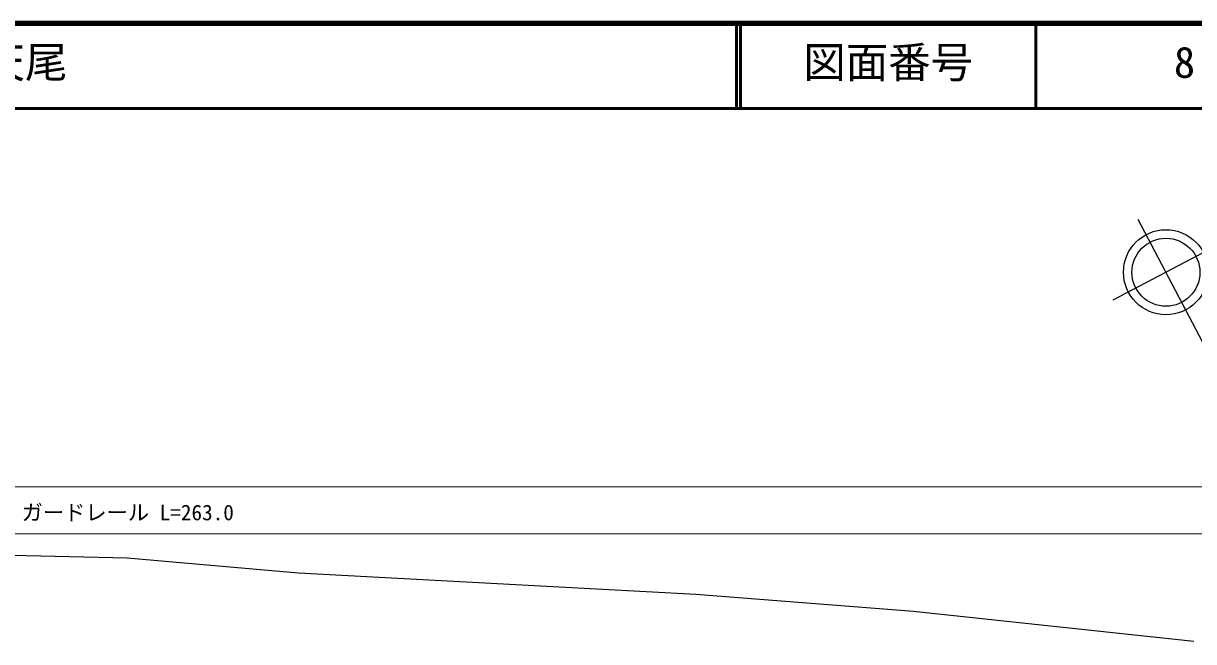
# Model space of a CAD drawing. Units: millimetres, scale not verified. Extents: x 40000 to 680000, y 20000 to 380000.
# Drawn here: x 424840 to 562564, y 307289 to 380000 of the extents above; entities that cross this region are included whole.
import ezdxf
from ezdxf.enums import TextEntityAlignment as Align

# ---------------------------------------------------------------- set-up
doc = ezdxf.new("R2010")
doc.units = ezdxf.units.MM
doc.header["$LTSCALE"] = 1000
for name, color, linetype, lineweight in [('M-BGD', 7, 'Continuous', 25), ('M-BMK-HTXT', 7, 'Continuous', 13), ('M-BMK-SRVR', 3, 'Continuous', 25), ('M-TTL', 2, 'Continuous', 140), ('M-TTL-LINE', 7, 'Continuous', 50), ('M-TTL-TXT', 7, 'Continuous', 13)]:
    doc.layers.add(name, color=color, linetype=linetype, lineweight=lineweight)
doc.styles.add('ＭＳ ゴシック', font='')
doc.styles.get('ＭＳ ゴシック').set_extended_font_data('MS Gothic')

msp = doc.modelspace()

# ---------------------------------------------------------------- linework, layer by layer
at = {"layer": 'M-BGD'}
for p, q in [((437036, 317108), (402963, 317894)), ((457225, 315334), (437036, 317108)), ((503993, 312827), (457225, 315334)), ((529614, 310837), (503993, 312827)), ((562608, 307289), (529614, 310837))]:
    msp.add_line(p, q, dxfattribs=at)
at = {"layer": 'M-BMK-HTXT'}
for p, q in [((226529, 325490), (566673, 325490)), ((241926, 319977), (566093, 319977))]:
    msp.add_line(p, q, dxfattribs=at)
at = {"layer": 'M-BMK-SRVR'}
for p, q in [((567672, 334791), (556057, 356929)), ((553111, 347478), (565508, 353982))]:
    msp.add_line(p, q, dxfattribs=at)
for radius in [5000, 4000]:
    msp.add_circle((559309, 350730), radius, dxfattribs=at)
at = {"layer": 'M-TTL'}
msp.add_line((680000, 380000), (40000, 380000), dxfattribs=at)
at = {"layer": 'M-TTL-LINE'}
for p, q in [((508747, 380000), (508747, 370000)), ((509247, 380000), (509247, 370000)), ((543997, 380000), (543997, 370000)), ((40000, 370000), (680000, 370000))]:
    msp.add_line(p, q, dxfattribs=at)

# ---------------------------------------------------------------- texts
at = {"layer": 'M-BMK-HTXT', "style": 'ＭＳ ゴシック'}
msp.add_text('ガードレール L=263.0', height=1833, dxfattribs=at).set_placement((424631, 321006), align=Align.BOTTOM_LEFT)
at = {"layer": 'M-TTL-TXT', "style": 'ＭＳ ゴシック'}
for s, p in [('岩国市天尾', (405024, 372500)), ('図面番号', (516622, 372500)), ('8', (560247, 372500))]:
    msp.add_text(s, height=3666, dxfattribs=at).set_placement(p, align=Align.BOTTOM_LEFT)

doc.saveas('drawing.dxf')
